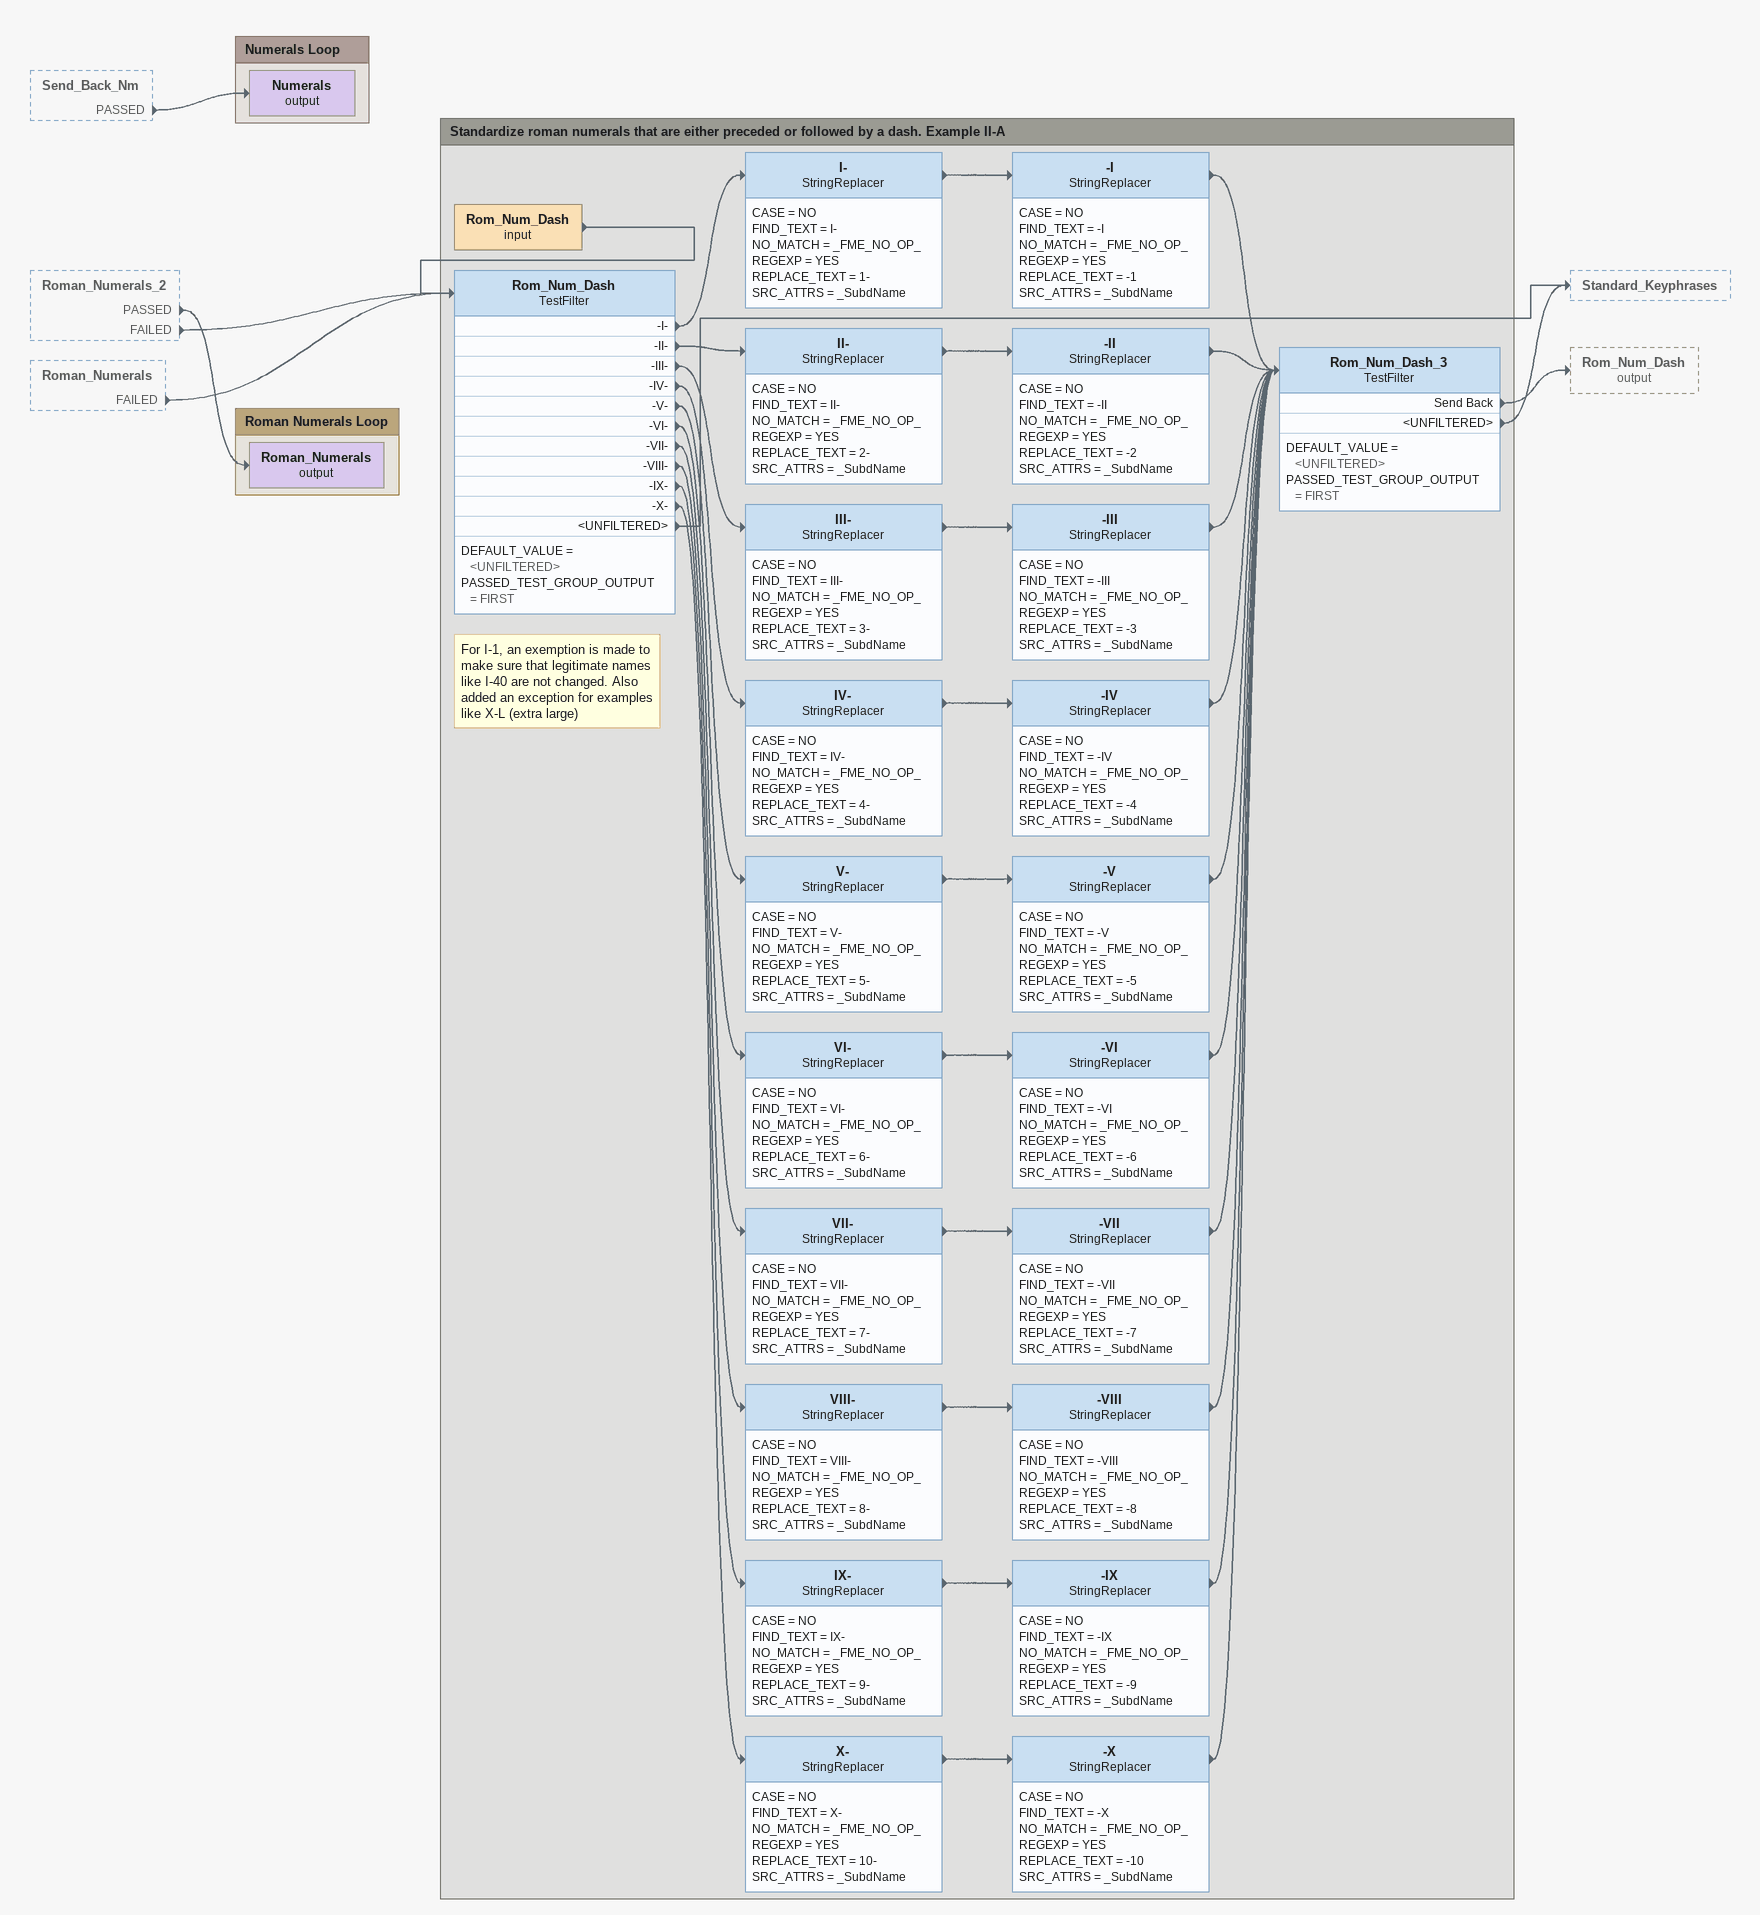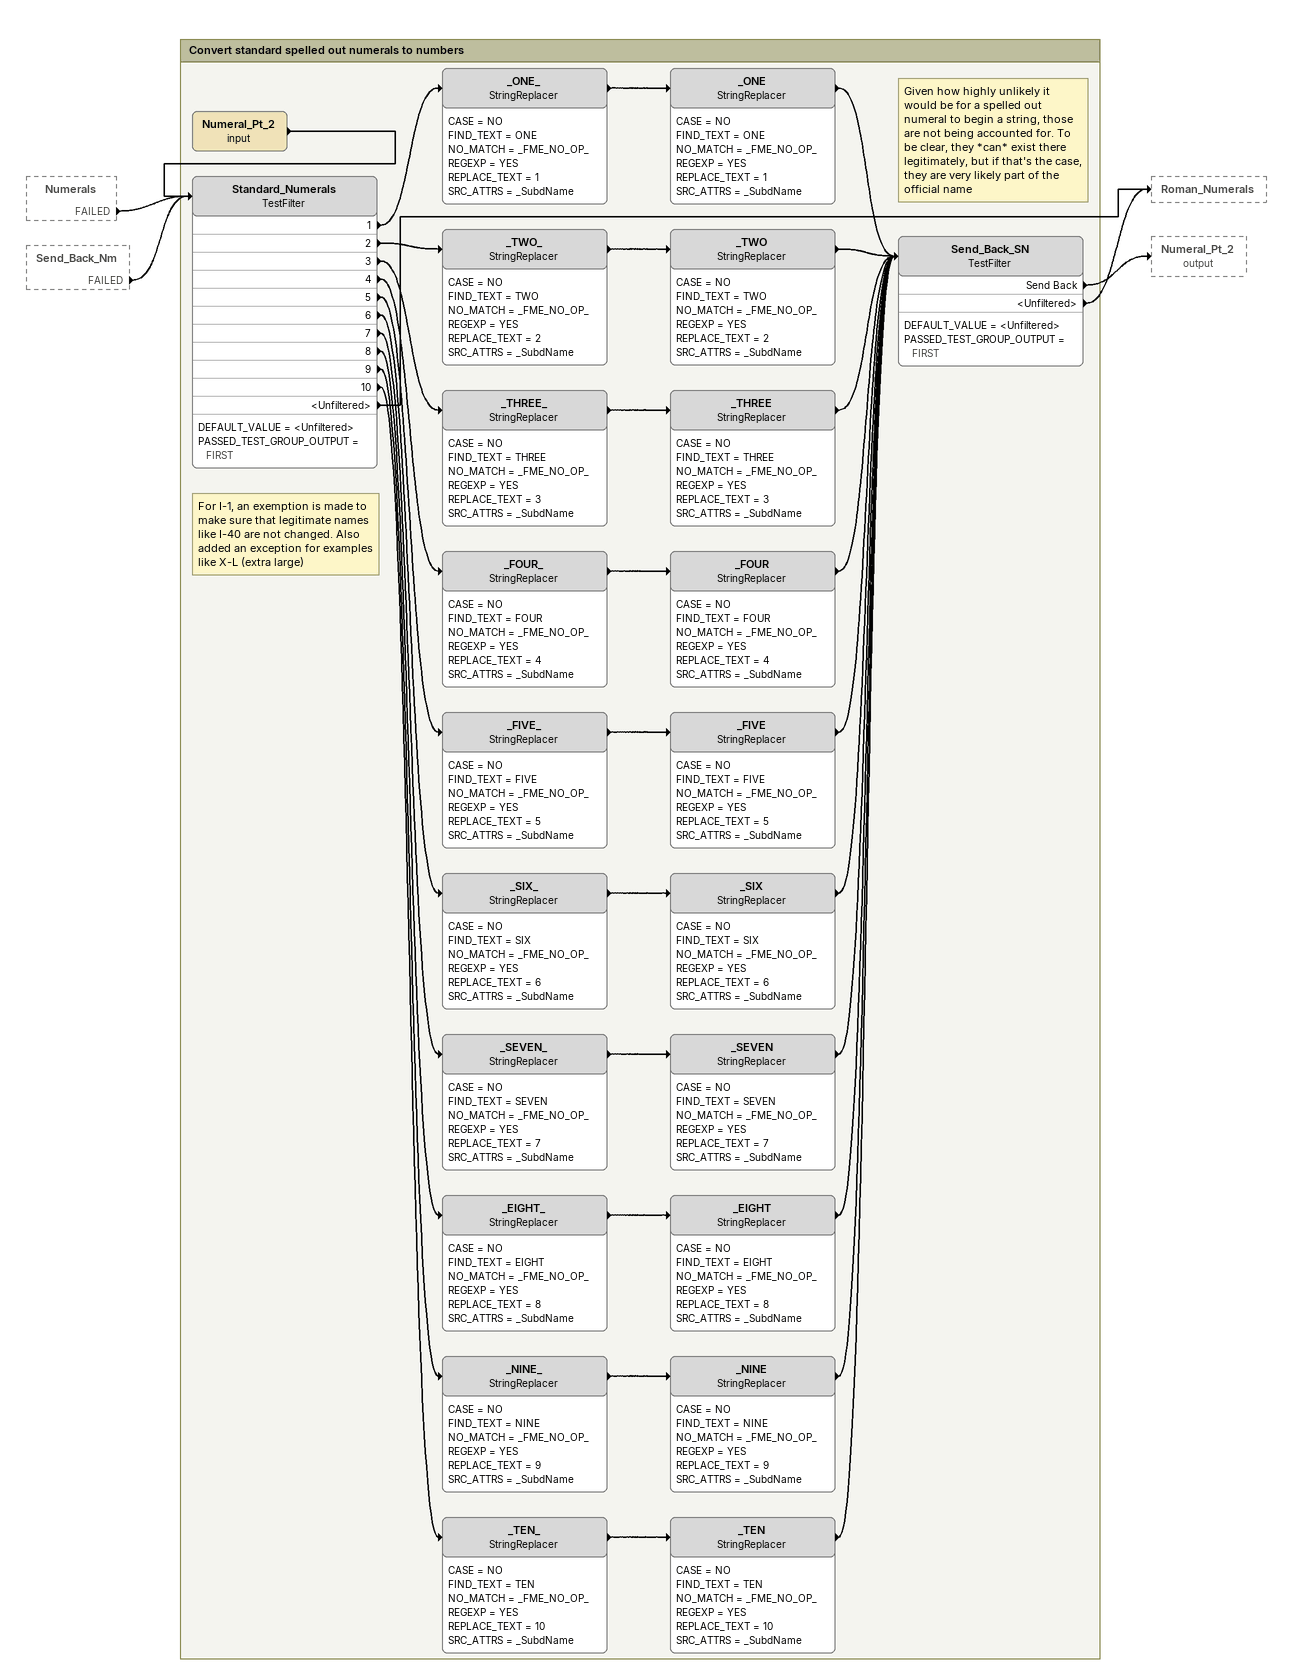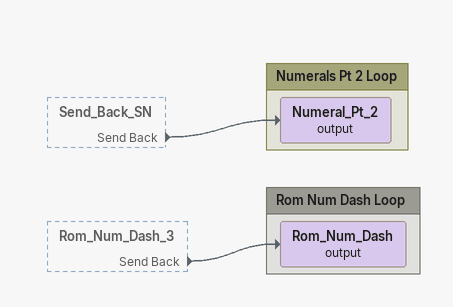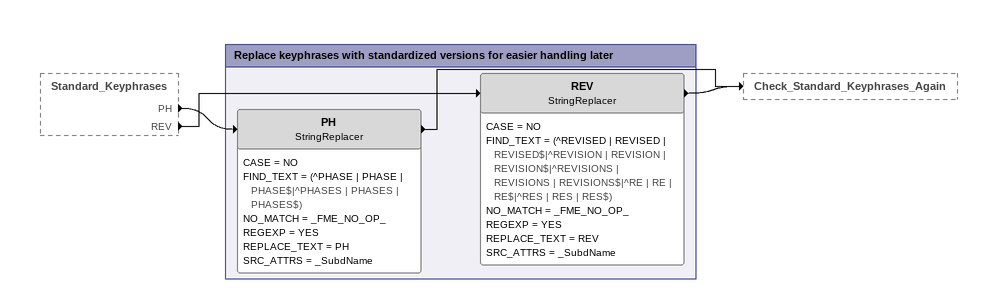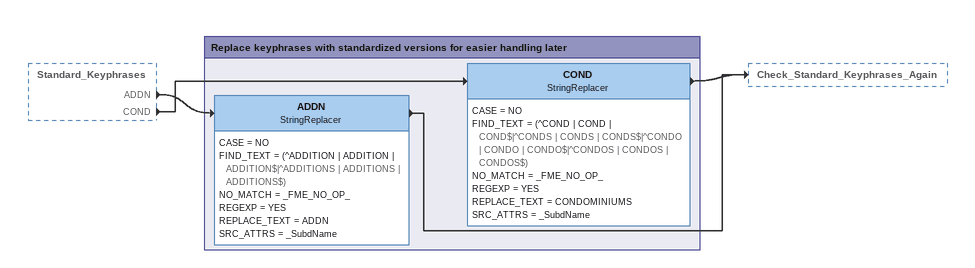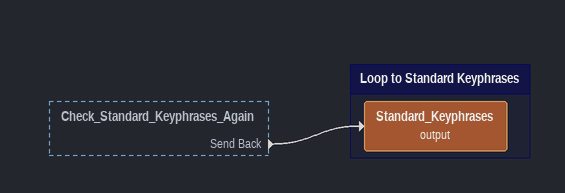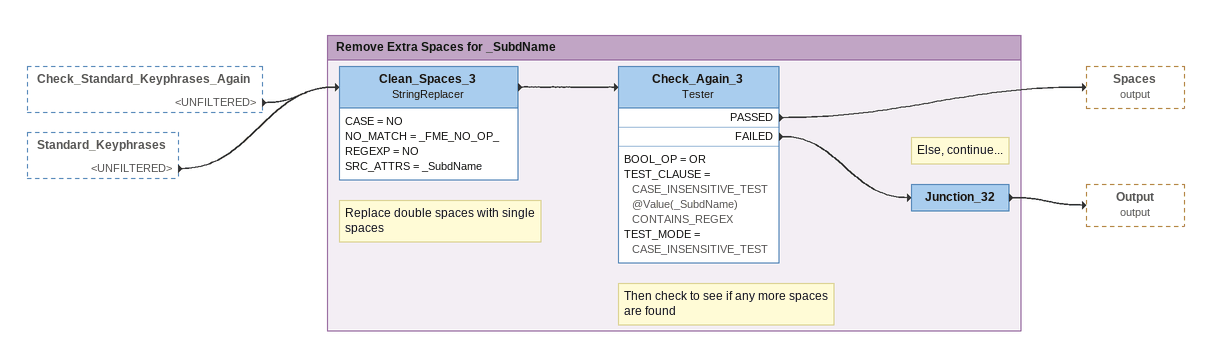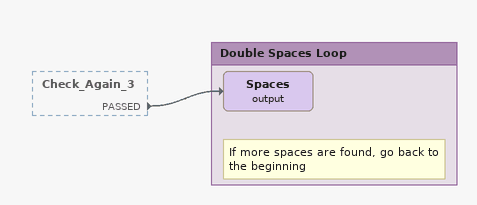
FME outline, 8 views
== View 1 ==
Send_Back_Nm [outside]
    PASSED -> Numerals (output)
Roman_Numerals_2 [outside]
    PASSED -> Roman_Numerals (output)
    FAILED -> Rom_Num_Dash
Roman_Numerals [outside]
    FAILED -> Rom_Num_Dash

Bookmark: Numerals Loop
Numerals (output)

Bookmark: Roman Numerals Loop
Roman_Numerals (output)

Bookmark: Standardize roman numerals that are either preceded or followed by a dash. Example II-A
Rom_Num_Dash (input)
    -> Rom_Num_Dash
Note: For I-1, an exemption is made to make sure that legitimate names like I-40 are not changed. Also added an exception for examples like X-L (extra large)
Rom_Num_Dash: TestFilter
    DEFAULT_VALUE = <UNFILTERED>
    PASSED_TEST_GROUP_OUTPUT = FIRST
    -I- -> I-
    -II- -> II-
    -III- -> III-
    -IV- -> IV-
    -V- -> V-
    -VI- -> VI-
    -VII- -> VII-
    -VIII- -> VIII-
    -IX- -> IX-
    -X- -> X-
    <UNFILTERED> -> Standard_Keyphrases
I-: StringReplacer
    CASE = NO
    FIND_TEXT = I-
    NO_MATCH = _FME_NO_OP_
    REGEXP = YES
    REPLACE_TEXT = 1-
    SRC_ATTRS = _SubdName
    -> -I
-I: StringReplacer
    CASE = NO
    FIND_TEXT = -I
    NO_MATCH = _FME_NO_OP_
    REGEXP = YES
    REPLACE_TEXT = -1
    SRC_ATTRS = _SubdName
    -> Rom_Num_Dash_3
II-: StringReplacer
    CASE = NO
    FIND_TEXT = II-
    NO_MATCH = _FME_NO_OP_
    REGEXP = YES
    REPLACE_TEXT = 2-
    SRC_ATTRS = _SubdName
    -> -II
-II: StringReplacer
    CASE = NO
    FIND_TEXT = -II
    NO_MATCH = _FME_NO_OP_
    REGEXP = YES
    REPLACE_TEXT = -2
    SRC_ATTRS = _SubdName
    -> Rom_Num_Dash_3
III-: StringReplacer
    CASE = NO
    FIND_TEXT = III-
    NO_MATCH = _FME_NO_OP_
    REGEXP = YES
    REPLACE_TEXT = 3-
    SRC_ATTRS = _SubdName
    -> -III
-III: StringReplacer
    CASE = NO
    FIND_TEXT = -III
    NO_MATCH = _FME_NO_OP_
    REGEXP = YES
    REPLACE_TEXT = -3
    SRC_ATTRS = _SubdName
    -> Rom_Num_Dash_3
IV-: StringReplacer
    CASE = NO
    FIND_TEXT = IV-
    NO_MATCH = _FME_NO_OP_
    REGEXP = YES
    REPLACE_TEXT = 4-
    SRC_ATTRS = _SubdName
    -> -IV
-IV: StringReplacer
    CASE = NO
    FIND_TEXT = -IV
    NO_MATCH = _FME_NO_OP_
    REGEXP = YES
    REPLACE_TEXT = -4
    SRC_ATTRS = _SubdName
    -> Rom_Num_Dash_3
V-: StringReplacer
    CASE = NO
    FIND_TEXT = V-
    NO_MATCH = _FME_NO_OP_
    REGEXP = YES
    REPLACE_TEXT = 5-
    SRC_ATTRS = _SubdName
    -> -V
-V: StringReplacer
    CASE = NO
    FIND_TEXT = -V
    NO_MATCH = _FME_NO_OP_
    REGEXP = YES
    REPLACE_TEXT = -5
    SRC_ATTRS = _SubdName
    -> Rom_Num_Dash_3
VI-: StringReplacer
    CASE = NO
    FIND_TEXT = VI-
    NO_MATCH = _FME_NO_OP_
    REGEXP = YES
    REPLACE_TEXT = 6-
    SRC_ATTRS = _SubdName
    -> -VI
-VI: StringReplacer
    CASE = NO
    FIND_TEXT = -VI
    NO_MATCH = _FME_NO_OP_
    REGEXP = YES
    REPLACE_TEXT = -6
    SRC_ATTRS = _SubdName
    -> Rom_Num_Dash_3
VII-: StringReplacer
    CASE = NO
    FIND_TEXT = VII-
    NO_MATCH = _FME_NO_OP_
    REGEXP = YES
    REPLACE_TEXT = 7-
    SRC_ATTRS = _SubdName
    -> -VII
-VII: StringReplacer
    CASE = NO
    FIND_TEXT = -VII
    NO_MATCH = _FME_NO_OP_
    REGEXP = YES
    REPLACE_TEXT = -7
    SRC_ATTRS = _SubdName
    -> Rom_Num_Dash_3
VIII-: StringReplacer
    CASE = NO
    FIND_TEXT = VIII-
    NO_MATCH = _FME_NO_OP_
    REGEXP = YES
    REPLACE_TEXT = 8-
    SRC_ATTRS = _SubdName
    -> -VIII
-VIII: StringReplacer
    CASE = NO
    FIND_TEXT = -VIII
    NO_MATCH = _FME_NO_OP_
    REGEXP = YES
    REPLACE_TEXT = -8
    SRC_ATTRS = _SubdName
    -> Rom_Num_Dash_3
IX-: StringReplacer
    CASE = NO
    FIND_TEXT = IX-
    NO_MATCH = _FME_NO_OP_
    REGEXP = YES
    REPLACE_TEXT = 9-
    SRC_ATTRS = _SubdName
    -> -IX
-IX: StringReplacer
    CASE = NO
    FIND_TEXT = -IX
    NO_MATCH = _FME_NO_OP_
    REGEXP = YES
    REPLACE_TEXT = -9
    SRC_ATTRS = _SubdName
    -> Rom_Num_Dash_3
X-: StringReplacer
    CASE = NO
    FIND_TEXT = X-
    NO_MATCH = _FME_NO_OP_
    REGEXP = YES
    REPLACE_TEXT = 10-
    SRC_ATTRS = _SubdName
    -> -X
-X: StringReplacer
    CASE = NO
    FIND_TEXT = -X
    NO_MATCH = _FME_NO_OP_
    REGEXP = YES
    REPLACE_TEXT = -10
    SRC_ATTRS = _SubdName
    -> Rom_Num_Dash_3
Rom_Num_Dash_3: TestFilter
    DEFAULT_VALUE = <UNFILTERED>
    PASSED_TEST_GROUP_OUTPUT = FIRST
    Send Back -> Rom_Num_Dash (output)
    <UNFILTERED> -> Standard_Keyphrases

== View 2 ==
Numerals [outside]
    FAILED -> Standard_Numerals
Send_Back_Nm [outside]
    FAILED -> Standard_Numerals

Bookmark: Convert standard spelled out numerals to numbers
Numeral_Pt_2 (input)
    -> Standard_Numerals
Note: For I-1, an exemption is made to make sure that legitimate names like I-40 are not changed. Also added an exception for examples like X-L (extra large)
Standard_Numerals: TestFilter
    DEFAULT_VALUE = <Unfiltered>
    PASSED_TEST_GROUP_OUTPUT = FIRST
    1 -> _ONE_
    2 -> _TWO_
    3 -> _THREE_
    4 -> _FOUR_
    5 -> _FIVE_
    6 -> _SIX_
    7 -> _SEVEN_
    8 -> _EIGHT_
    9 -> _NINE_
    10 -> _TEN_
    <Unfiltered> -> Roman_Numerals
_ONE_: StringReplacer
    CASE = NO
    FIND_TEXT = ONE
    NO_MATCH = _FME_NO_OP_
    REGEXP = YES
    REPLACE_TEXT = 1
    SRC_ATTRS = _SubdName
    -> _ONE
Note: Given how highly unlikely it would be for a spelled out numeral to begin a string, those are not being accounted for. To be clear, they *can* exist there legitimately, but if that's the case, they are very likely part of the official name
_ONE: StringReplacer
    CASE = NO
    FIND_TEXT = ONE
    NO_MATCH = _FME_NO_OP_
    REGEXP = YES
    REPLACE_TEXT = 1
    SRC_ATTRS = _SubdName
    -> Send_Back_SN
_TWO_: StringReplacer
    CASE = NO
    FIND_TEXT = TWO
    NO_MATCH = _FME_NO_OP_
    REGEXP = YES
    REPLACE_TEXT = 2
    SRC_ATTRS = _SubdName
    -> _TWO
_TWO: StringReplacer
    CASE = NO
    FIND_TEXT = TWO
    NO_MATCH = _FME_NO_OP_
    REGEXP = YES
    REPLACE_TEXT = 2
    SRC_ATTRS = _SubdName
    -> Send_Back_SN
_THREE_: StringReplacer
    CASE = NO
    FIND_TEXT = THREE
    NO_MATCH = _FME_NO_OP_
    REGEXP = YES
    REPLACE_TEXT = 3
    SRC_ATTRS = _SubdName
    -> _THREE
_THREE: StringReplacer
    CASE = NO
    FIND_TEXT = THREE
    NO_MATCH = _FME_NO_OP_
    REGEXP = YES
    REPLACE_TEXT = 3
    SRC_ATTRS = _SubdName
    -> Send_Back_SN
_FOUR_: StringReplacer
    CASE = NO
    FIND_TEXT = FOUR
    NO_MATCH = _FME_NO_OP_
    REGEXP = YES
    REPLACE_TEXT = 4
    SRC_ATTRS = _SubdName
    -> _FOUR
_FOUR: StringReplacer
    CASE = NO
    FIND_TEXT = FOUR
    NO_MATCH = _FME_NO_OP_
    REGEXP = YES
    REPLACE_TEXT = 4
    SRC_ATTRS = _SubdName
    -> Send_Back_SN
_FIVE_: StringReplacer
    CASE = NO
    FIND_TEXT = FIVE
    NO_MATCH = _FME_NO_OP_
    REGEXP = YES
    REPLACE_TEXT = 5
    SRC_ATTRS = _SubdName
    -> _FIVE
_FIVE: StringReplacer
    CASE = NO
    FIND_TEXT = FIVE
    NO_MATCH = _FME_NO_OP_
    REGEXP = YES
    REPLACE_TEXT = 5
    SRC_ATTRS = _SubdName
    -> Send_Back_SN
_SIX_: StringReplacer
    CASE = NO
    FIND_TEXT = SIX
    NO_MATCH = _FME_NO_OP_
    REGEXP = YES
    REPLACE_TEXT = 6
    SRC_ATTRS = _SubdName
    -> _SIX
_SIX: StringReplacer
    CASE = NO
    FIND_TEXT = SIX
    NO_MATCH = _FME_NO_OP_
    REGEXP = YES
    REPLACE_TEXT = 6
    SRC_ATTRS = _SubdName
    -> Send_Back_SN
_SEVEN_: StringReplacer
    CASE = NO
    FIND_TEXT = SEVEN
    NO_MATCH = _FME_NO_OP_
    REGEXP = YES
    REPLACE_TEXT = 7
    SRC_ATTRS = _SubdName
    -> _SEVEN
_SEVEN: StringReplacer
    CASE = NO
    FIND_TEXT = SEVEN
    NO_MATCH = _FME_NO_OP_
    REGEXP = YES
    REPLACE_TEXT = 7
    SRC_ATTRS = _SubdName
    -> Send_Back_SN
_EIGHT_: StringReplacer
    CASE = NO
    FIND_TEXT = EIGHT
    NO_MATCH = _FME_NO_OP_
    REGEXP = YES
    REPLACE_TEXT = 8
    SRC_ATTRS = _SubdName
    -> _EIGHT
_EIGHT: StringReplacer
    CASE = NO
    FIND_TEXT = EIGHT
    NO_MATCH = _FME_NO_OP_
    REGEXP = YES
    REPLACE_TEXT = 8
    SRC_ATTRS = _SubdName
    -> Send_Back_SN
_NINE_: StringReplacer
    CASE = NO
    FIND_TEXT = NINE
    NO_MATCH = _FME_NO_OP_
    REGEXP = YES
    REPLACE_TEXT = 9
    SRC_ATTRS = _SubdName
    -> _NINE
_NINE: StringReplacer
    CASE = NO
    FIND_TEXT = NINE
    NO_MATCH = _FME_NO_OP_
    REGEXP = YES
    REPLACE_TEXT = 9
    SRC_ATTRS = _SubdName
    -> Send_Back_SN
_TEN_: StringReplacer
    CASE = NO
    FIND_TEXT = TEN
    NO_MATCH = _FME_NO_OP_
    REGEXP = YES
    REPLACE_TEXT = 10
    SRC_ATTRS = _SubdName
    -> _TEN
_TEN: StringReplacer
    CASE = NO
    FIND_TEXT = TEN
    NO_MATCH = _FME_NO_OP_
    REGEXP = YES
    REPLACE_TEXT = 10
    SRC_ATTRS = _SubdName
    -> Send_Back_SN
Send_Back_SN: TestFilter
    DEFAULT_VALUE = <Unfiltered>
    PASSED_TEST_GROUP_OUTPUT = FIRST
    Send Back -> Numeral_Pt_2 (output)
    <Unfiltered> -> Roman_Numerals

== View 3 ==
Send_Back_SN [outside]
    Send Back -> Numeral_Pt_2 (output)
Rom_Num_Dash_3 [outside]
    Send Back -> Rom_Num_Dash (output)

Bookmark: Numerals Pt 2 Loop
Numeral_Pt_2 (output)

Bookmark: Rom Num Dash Loop
Rom_Num_Dash (output)

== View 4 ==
Standard_Keyphrases [outside]
    PH -> PH
    REV -> REV

Bookmark: Replace keyphrases with standardized versions for easier handling later
REV: StringReplacer
    CASE = NO
    FIND_TEXT = (^REVISED | REVISED | REVISED$|^REVISION | REVISION | REVISION$|^REVISIONS | REVISIONS | REVISIONS$|^RE | RE | RE$|^RES | RES | RES$)
    NO_MATCH = _FME_NO_OP_
    REGEXP = YES
    REPLACE_TEXT = REV
    SRC_ATTRS = _SubdName
    -> Check_Standard_Keyphrases_Again
PH: StringReplacer
    CASE = NO
    FIND_TEXT = (^PHASE | PHASE | PHASE$|^PHASES | PHASES | PHASES$)
    NO_MATCH = _FME_NO_OP_
    REGEXP = YES
    REPLACE_TEXT = PH
    SRC_ATTRS = _SubdName
    -> Check_Standard_Keyphrases_Again

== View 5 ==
Standard_Keyphrases [outside]
    ADDN -> ADDN
    COND -> COND

Bookmark: Replace keyphrases with standardized versions for easier handling later
COND: StringReplacer
    CASE = NO
    FIND_TEXT = (^COND | COND | COND$|^CONDS | CONDS | CONDS$|^CONDO | CONDO | CONDO$|^CONDOS | CONDOS | CONDOS$)
    NO_MATCH = _FME_NO_OP_
    REGEXP = YES
    REPLACE_TEXT = CONDOMINIUMS
    SRC_ATTRS = _SubdName
    -> Check_Standard_Keyphrases_Again
ADDN: StringReplacer
    CASE = NO
    FIND_TEXT = (^ADDITION | ADDITION | ADDITION$|^ADDITIONS | ADDITIONS | ADDITIONS$)
    NO_MATCH = _FME_NO_OP_
    REGEXP = YES
    REPLACE_TEXT = ADDN
    SRC_ATTRS = _SubdName
    -> Check_Standard_Keyphrases_Again

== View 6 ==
Check_Standard_Keyphrases_Again [outside]
    Send Back -> Standard_Keyphrases (output)

Bookmark: Loop to Standard Keyphrases
Standard_Keyphrases (output)

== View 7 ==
Check_Standard_Keyphrases_Again [outside]
    <UNFILTERED> -> Clean_Spaces_3
Standard_Keyphrases [outside]
    <UNFILTERED> -> Clean_Spaces_3

Bookmark: Remove Extra Spaces for _SubdName
Note: Replace double spaces with single spaces
Clean_Spaces_3: StringReplacer
    CASE = NO
    NO_MATCH = _FME_NO_OP_
    REGEXP = NO
    SRC_ATTRS = _SubdName
    -> Check_Again_3
Note: Then check to see if any more spaces are found
Check_Again_3: Tester
    BOOL_OP = OR
    TEST_CLAUSE = CASE_INSENSITIVE_TEST @Value(_SubdName) CONTAINS_REGEX
    TEST_MODE = CASE_INSENSITIVE_TEST
    PASSED -> Spaces (output)
    FAILED -> Junction_32
Note: Else, continue...
Junction_32
    -> Output (output)

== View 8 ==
Check_Again_3 [outside]
    PASSED -> Spaces (output)

Bookmark: Double Spaces Loop
Note: If more spaces are found, go back to the beginning
Spaces (output)
